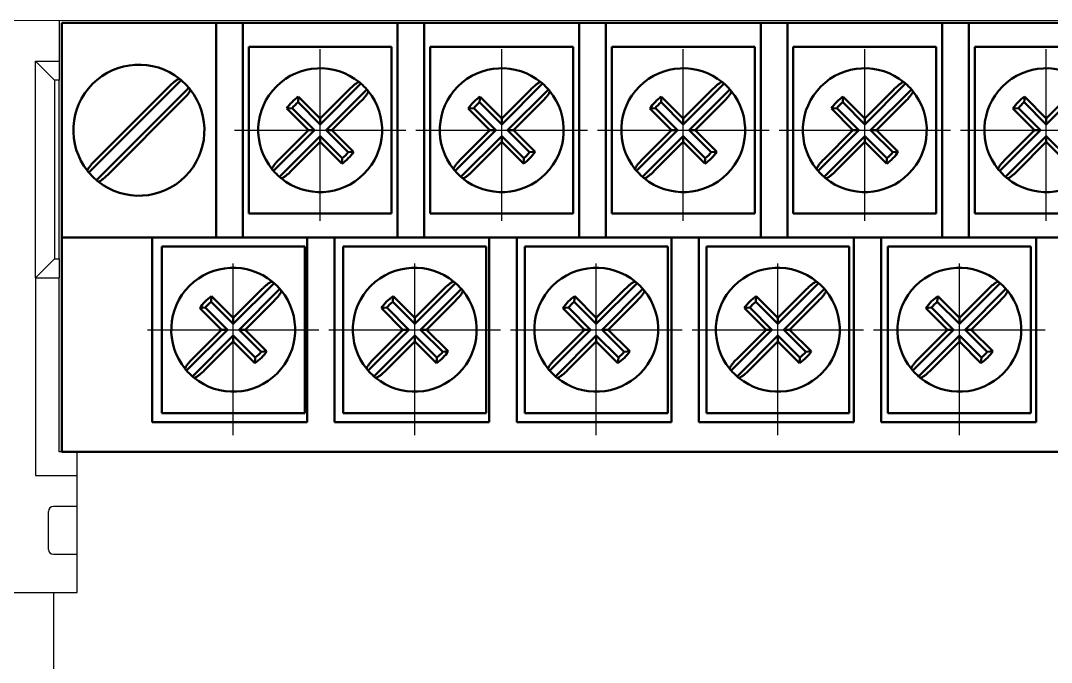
# Model space of a CAD drawing. Header units: millimetres. Extents: x 3520 to 8864, y 403 to 1747.
# Drawn here: x 5742.75 to 5786.02, y 1274.06 to 1301 of the extents above; entities that cross this region are included whole.
import ezdxf

# ---------------------------------------------------------------- set-up
doc = ezdxf.new("R2010")
doc.units = ezdxf.units.MM
doc.linetypes.add('CENTER', pattern=[10.16, 6.35, -1.27, 1.27, -1.27])
doc.layers.add('main', color=5, linetype='Continuous', lineweight=50)
doc.layers.add('ОСЕВЫЕ', color=1, linetype='CENTER', lineweight=25)

msp = doc.modelspace()

# ---------------------------------------------------------------- linework, layer by layer
at = {"color": 0, "linetype": 'Continuous', "lineweight": 15}
for p, q in [((5744.374, 1301), (5741.124, 1301)), ((5800.874, 1301), (5744.374, 1301))]:
    msp.add_line(p, q, dxfattribs=at)
at = {"layer": 'main', "color": 0, "lineweight": 25}
for p, q in [((5744.374, 1301), (5744.374, 1299.3)), ((5743.374, 1290.2), (5743.374, 1299.3)), ((5744.174, 1298.5), (5743.374, 1299.3)), ((5743.374, 1299.3), (5744.374, 1299.3)), ((5744.374, 1299.3), (5744.374, 1298.5)), ((5744.174, 1298.5), (5744.174, 1291)), ((5744.374, 1298.5), (5744.174, 1298.5)), ((5744.374, 1291), (5744.374, 1298.5)), ((5744.174, 1291), (5743.374, 1290.2)), ((5744.174, 1291), (5744.374, 1291)), ((5744.374, 1291), (5744.374, 1290.2)), ((5743.374, 1290.2), (5744.374, 1290.2)), ((5743.374, 1290.2), (5743.374, 1281.9)), ((5744.374, 1282.9), (5744.374, 1290.2)), ((5745.124, 1282.9), (5744.374, 1282.9)), ((5745.124, 1277), (5745.124, 1282.9)), ((5743.374, 1281.9), (5745.124, 1281.9)), ((5743.924, 1278.8), (5743.924, 1280.4)), ((5745.124, 1280.6), (5744.124, 1280.6)), ((5744.124, 1278.6), (5745.124, 1278.6)), ((5741.124, 1277), (5744.124, 1277)), ((5744.124, 1277), (5744.124, 1231)), ((5744.124, 1277), (5745.124, 1277))]:
    msp.add_line(p, q, dxfattribs=at)
at = {"layer": 'main', "color": 0}
for p, q in [((5750.954, 1300.9), (5744.474, 1300.9)), ((5744.474, 1291.9), (5744.474, 1300.9)), ((5750.954, 1300.9), (5752.074, 1300.9)), ((5750.954, 1299.9), (5750.954, 1300.9)), ((5752.074, 1300.9), (5752.074, 1299.9)), ((5758.574, 1300.9), (5752.074, 1300.9)), ((5758.574, 1300.9), (5759.694, 1300.9)), ((5758.574, 1299.9), (5758.574, 1300.9)), ((5759.694, 1300.9), (5759.694, 1299.9)), ((5766.194, 1300.9), (5759.694, 1300.9)), ((5766.194, 1300.9), (5767.314, 1300.9)), ((5766.194, 1299.9), (5766.194, 1300.9)), ((5767.314, 1300.9), (5767.314, 1299.9)), ((5773.814, 1300.9), (5767.314, 1300.9)), ((5773.814, 1300.9), (5774.934, 1300.9)), ((5773.814, 1299.9), (5773.814, 1300.9)), ((5774.934, 1300.9), (5774.934, 1299.9)), ((5781.434, 1300.9), (5774.934, 1300.9)), ((5781.434, 1300.9), (5782.554, 1300.9)), ((5781.434, 1299.9), (5781.434, 1300.9)), ((5782.554, 1300.9), (5782.554, 1299.9)), ((5789.054, 1300.9), (5782.554, 1300.9)), ((5750.954, 1291.9), (5750.954, 1299.9)), ((5752.074, 1299.9), (5752.074, 1291.9)), ((5752.324, 1299.9), (5752.324, 1292.9)), ((5758.324, 1299.9), (5752.324, 1299.9)), ((5758.324, 1292.9), (5758.324, 1299.9)), ((5758.574, 1291.9), (5758.574, 1299.9)), ((5759.694, 1299.9), (5759.694, 1291.9)), ((5765.944, 1299.9), (5759.944, 1299.9)), ((5759.944, 1299.9), (5759.944, 1292.9)), ((5765.944, 1292.9), (5765.944, 1299.9)), ((5766.194, 1291.9), (5766.194, 1299.9)), ((5767.314, 1299.9), (5767.314, 1291.9)), ((5773.564, 1299.9), (5767.564, 1299.9)), ((5767.564, 1299.9), (5767.564, 1292.9)), ((5773.564, 1292.9), (5773.564, 1299.9)), ((5773.814, 1291.9), (5773.814, 1299.9)), ((5774.934, 1299.9), (5774.934, 1291.9)), ((5775.184, 1299.9), (5775.184, 1292.9)), ((5781.184, 1299.9), (5775.184, 1299.9)), ((5781.184, 1292.9), (5781.184, 1299.9)), ((5781.434, 1291.9), (5781.434, 1299.9)), ((5782.554, 1299.9), (5782.554, 1291.9)), ((5788.804, 1299.9), (5782.804, 1299.9)), ((5782.804, 1299.9), (5782.804, 1292.9)), ((5749.494, 1298.496), (5745.618, 1294.62)), ((5748.997, 1298.248), (5745.866, 1295.117)), ((5745.935, 1294.304), (5749.811, 1298.18)), ((5757.036, 1298.357), (5755.324, 1296.646)), ((5756.541, 1298.112), (5755.324, 1296.895)), ((5755.57, 1296.4), (5757.282, 1298.112)), ((5764.656, 1298.357), (5762.944, 1296.646)), ((5764.161, 1298.112), (5762.944, 1296.895)), ((5763.19, 1296.4), (5764.902, 1298.112)), ((5772.276, 1298.357), (5770.564, 1296.646)), ((5771.781, 1298.112), (5770.564, 1296.895)), ((5770.81, 1296.4), (5772.522, 1298.112)), ((5779.896, 1298.357), (5778.184, 1296.646)), ((5779.401, 1298.112), (5778.184, 1296.895)), ((5778.43, 1296.4), (5780.142, 1298.112)), ((5787.516, 1298.357), (5785.804, 1296.646)), ((5787.021, 1298.112), (5785.804, 1296.895)), ((5746.432, 1294.552), (5749.563, 1297.683)), ((5754.398, 1297.572), (5754.417, 1297.802)), ((5755.324, 1296.895), (5754.417, 1297.802)), ((5755.819, 1296.4), (5757.036, 1297.617)), ((5762.018, 1297.572), (5762.037, 1297.802)), ((5762.944, 1296.895), (5762.037, 1297.802)), ((5763.439, 1296.4), (5764.656, 1297.617)), ((5769.638, 1297.572), (5769.657, 1297.802)), ((5770.564, 1296.895), (5769.657, 1297.802)), ((5771.059, 1296.4), (5772.276, 1297.617)), ((5777.258, 1297.572), (5777.277, 1297.802)), ((5778.184, 1296.895), (5777.277, 1297.802)), ((5778.679, 1296.4), (5779.896, 1297.617)), ((5784.878, 1297.572), (5784.897, 1297.802)), ((5785.804, 1296.895), (5784.897, 1297.802)), ((5754.153, 1297.326), (5753.922, 1297.307)), ((5753.922, 1297.307), (5754.829, 1296.4)), ((5754.153, 1297.326), (5755.079, 1296.4)), ((5755.324, 1296.646), (5754.398, 1297.572)), ((5761.773, 1297.326), (5761.542, 1297.307)), ((5761.542, 1297.307), (5762.449, 1296.4)), ((5761.773, 1297.326), (5762.699, 1296.4)), ((5762.944, 1296.646), (5762.018, 1297.572)), ((5769.393, 1297.326), (5769.162, 1297.307)), ((5769.162, 1297.307), (5770.069, 1296.4)), ((5769.393, 1297.326), (5770.319, 1296.4)), ((5770.564, 1296.646), (5769.638, 1297.572)), ((5777.013, 1297.326), (5776.782, 1297.307)), ((5776.782, 1297.307), (5777.689, 1296.4)), ((5777.013, 1297.326), (5777.939, 1296.4)), ((5778.184, 1296.646), (5777.258, 1297.572)), ((5784.633, 1297.326), (5784.402, 1297.307)), ((5784.402, 1297.307), (5785.309, 1296.4)), ((5784.633, 1297.326), (5785.559, 1296.4)), ((5785.804, 1296.646), (5784.878, 1297.572)), ((5755.324, 1296.646), (5755.324, 1296.895)), ((5762.944, 1296.646), (5762.944, 1296.895)), ((5770.564, 1296.646), (5770.564, 1296.895)), ((5778.184, 1296.646), (5778.184, 1296.895)), ((5785.804, 1296.646), (5785.804, 1296.895)), ((5755.079, 1296.4), (5753.367, 1294.688)), ((5754.829, 1296.4), (5753.613, 1295.183)), ((5755.079, 1296.4), (5754.829, 1296.4)), ((5755.57, 1296.4), (5755.819, 1296.4)), ((5756.496, 1295.474), (5755.57, 1296.4)), ((5756.727, 1295.493), (5755.819, 1296.4)), ((5762.699, 1296.4), (5760.987, 1294.688)), ((5762.449, 1296.4), (5761.233, 1295.183)), ((5762.699, 1296.4), (5762.449, 1296.4)), ((5763.19, 1296.4), (5763.439, 1296.4)), ((5764.116, 1295.474), (5763.19, 1296.4)), ((5764.347, 1295.493), (5763.439, 1296.4)), ((5770.319, 1296.4), (5768.607, 1294.688)), ((5770.069, 1296.4), (5768.853, 1295.183)), ((5770.319, 1296.4), (5770.069, 1296.4)), ((5770.81, 1296.4), (5771.059, 1296.4)), ((5771.736, 1295.474), (5770.81, 1296.4)), ((5771.967, 1295.493), (5771.059, 1296.4)), ((5777.939, 1296.4), (5776.227, 1294.688)), ((5777.689, 1296.4), (5776.473, 1295.183)), ((5777.939, 1296.4), (5777.689, 1296.4)), ((5778.43, 1296.4), (5778.679, 1296.4)), ((5779.356, 1295.474), (5778.43, 1296.4)), ((5779.587, 1295.493), (5778.679, 1296.4)), ((5785.559, 1296.4), (5783.847, 1294.688)), ((5785.309, 1296.4), (5784.093, 1295.183)), ((5785.559, 1296.4), (5785.309, 1296.4)), ((5753.613, 1294.443), (5755.324, 1296.154)), ((5754.108, 1294.688), (5755.324, 1295.905)), ((5755.324, 1296.154), (5755.324, 1295.905)), ((5755.324, 1296.154), (5756.251, 1295.228)), ((5755.324, 1295.905), (5756.232, 1294.998)), ((5761.233, 1294.443), (5762.944, 1296.154)), ((5761.728, 1294.688), (5762.944, 1295.905)), ((5762.944, 1296.154), (5762.944, 1295.905)), ((5762.944, 1296.154), (5763.871, 1295.228)), ((5762.944, 1295.905), (5763.852, 1294.998)), ((5768.853, 1294.443), (5770.564, 1296.154)), ((5769.348, 1294.688), (5770.564, 1295.905)), ((5770.564, 1296.154), (5770.564, 1295.905)), ((5770.564, 1296.154), (5771.491, 1295.228)), ((5770.564, 1295.905), (5771.472, 1294.998)), ((5776.473, 1294.443), (5778.184, 1296.154)), ((5776.968, 1294.688), (5778.184, 1295.905)), ((5778.184, 1296.154), (5778.184, 1295.905)), ((5778.184, 1296.154), (5779.111, 1295.228)), ((5778.184, 1295.905), (5779.092, 1294.998)), ((5784.093, 1294.443), (5785.804, 1296.154)), ((5784.588, 1294.688), (5785.804, 1295.905)), ((5785.804, 1296.154), (5785.804, 1295.905)), ((5785.804, 1296.154), (5786.731, 1295.228)), ((5785.804, 1295.905), (5786.712, 1294.998)), ((5756.496, 1295.474), (5756.727, 1295.493)), ((5764.116, 1295.474), (5764.347, 1295.493)), ((5771.736, 1295.474), (5771.967, 1295.493)), ((5779.356, 1295.474), (5779.587, 1295.493)), ((5756.251, 1295.228), (5756.232, 1294.998)), ((5763.871, 1295.228), (5763.852, 1294.998)), ((5771.491, 1295.228), (5771.472, 1294.998)), ((5779.111, 1295.228), (5779.092, 1294.998)), ((5752.324, 1292.9), (5758.324, 1292.9)), ((5759.944, 1292.9), (5765.944, 1292.9)), ((5767.564, 1292.9), (5773.564, 1292.9)), ((5775.184, 1292.9), (5781.184, 1292.9)), ((5782.804, 1292.9), (5788.804, 1292.9)), ((5744.474, 1290.9), (5744.474, 1291.9)), ((5744.474, 1291.9), (5748.274, 1291.9)), ((5748.274, 1291.9), (5748.274, 1290.9)), ((5754.774, 1291.9), (5748.274, 1291.9)), ((5754.774, 1291.9), (5755.924, 1291.9)), ((5754.774, 1290.9), (5754.774, 1291.9)), ((5755.924, 1291.9), (5755.924, 1290.9)), ((5762.424, 1291.9), (5755.924, 1291.9)), ((5762.424, 1290.9), (5762.424, 1291.9)), ((5762.424, 1291.9), (5763.574, 1291.9)), ((5763.574, 1291.9), (5763.574, 1290.9)), ((5770.074, 1291.9), (5763.574, 1291.9)), ((5770.074, 1290.9), (5770.074, 1291.9)), ((5770.074, 1291.9), (5771.224, 1291.9)), ((5771.224, 1291.9), (5771.224, 1290.9)), ((5777.724, 1291.9), (5771.224, 1291.9)), ((5777.724, 1291.9), (5778.874, 1291.9)), ((5777.724, 1290.9), (5777.724, 1291.9)), ((5778.874, 1291.9), (5778.874, 1290.9)), ((5785.374, 1291.9), (5778.874, 1291.9)), ((5785.374, 1291.9), (5786.524, 1291.9)), ((5785.374, 1290.9), (5785.374, 1291.9)), ((5748.674, 1291.525), (5748.674, 1284.525)), ((5754.674, 1291.525), (5748.674, 1291.525)), ((5754.674, 1284.525), (5754.674, 1291.525)), ((5756.294, 1291.525), (5756.294, 1284.525)), ((5762.294, 1291.525), (5756.294, 1291.525)), ((5762.294, 1284.525), (5762.294, 1291.525)), ((5763.914, 1291.525), (5763.914, 1284.525)), ((5769.914, 1291.525), (5763.914, 1291.525)), ((5769.914, 1284.525), (5769.914, 1291.525)), ((5771.534, 1291.525), (5771.534, 1284.525)), ((5777.534, 1291.525), (5771.534, 1291.525)), ((5777.534, 1284.525), (5777.534, 1291.525)), ((5785.154, 1291.525), (5779.154, 1291.525)), ((5779.154, 1291.525), (5779.154, 1284.525)), ((5785.154, 1284.525), (5785.154, 1291.525)), ((5744.474, 1282.9), (5744.474, 1290.9)), ((5748.274, 1290.9), (5748.274, 1284.15)), ((5754.774, 1284.15), (5754.774, 1290.9)), ((5755.924, 1290.9), (5755.924, 1284.15)), ((5762.424, 1284.15), (5762.424, 1290.9)), ((5763.574, 1290.9), (5763.574, 1284.15)), ((5770.074, 1284.15), (5770.074, 1290.9)), ((5771.224, 1290.9), (5771.224, 1284.15)), ((5777.724, 1284.15), (5777.724, 1290.9)), ((5778.874, 1290.9), (5778.874, 1284.15)), ((5785.374, 1284.15), (5785.374, 1290.9)), ((5753.386, 1289.982), (5751.674, 1288.271)), ((5761.006, 1289.982), (5759.294, 1288.271)), ((5768.626, 1289.982), (5766.914, 1288.271)), ((5776.246, 1289.982), (5774.534, 1288.271)), ((5783.866, 1289.982), (5782.154, 1288.271)), ((5750.748, 1289.197), (5750.767, 1289.427)), ((5751.674, 1288.52), (5750.767, 1289.427)), ((5752.891, 1289.737), (5751.674, 1288.52)), ((5751.92, 1288.025), (5753.632, 1289.737)), ((5758.368, 1289.197), (5758.387, 1289.427)), ((5759.294, 1288.52), (5758.387, 1289.427)), ((5760.511, 1289.737), (5759.294, 1288.52)), ((5759.54, 1288.025), (5761.252, 1289.737)), ((5765.988, 1289.197), (5766.007, 1289.427)), ((5766.914, 1288.52), (5766.007, 1289.427)), ((5768.131, 1289.737), (5766.914, 1288.52)), ((5767.16, 1288.025), (5768.872, 1289.737)), ((5773.608, 1289.197), (5773.627, 1289.427)), ((5774.534, 1288.52), (5773.627, 1289.427)), ((5775.751, 1289.737), (5774.534, 1288.52)), ((5774.78, 1288.025), (5776.492, 1289.737)), ((5781.228, 1289.197), (5781.247, 1289.427)), ((5782.154, 1288.52), (5781.247, 1289.427)), ((5783.371, 1289.737), (5782.154, 1288.52)), ((5782.4, 1288.025), (5784.112, 1289.737)), ((5750.503, 1288.951), (5750.272, 1288.932)), ((5750.503, 1288.951), (5751.429, 1288.025)), ((5751.674, 1288.271), (5750.748, 1289.197)), ((5752.169, 1288.025), (5753.386, 1289.242)), ((5758.123, 1288.951), (5757.892, 1288.932)), ((5758.123, 1288.951), (5759.049, 1288.025)), ((5759.294, 1288.271), (5758.368, 1289.197)), ((5759.789, 1288.025), (5761.006, 1289.242)), ((5765.743, 1288.951), (5765.512, 1288.932)), ((5765.743, 1288.951), (5766.669, 1288.025)), ((5766.914, 1288.271), (5765.988, 1289.197)), ((5767.409, 1288.025), (5768.626, 1289.242)), ((5773.363, 1288.951), (5773.132, 1288.932)), ((5773.363, 1288.951), (5774.289, 1288.025)), ((5774.534, 1288.271), (5773.608, 1289.197)), ((5775.029, 1288.025), (5776.246, 1289.242)), ((5780.983, 1288.951), (5780.752, 1288.932)), ((5780.983, 1288.951), (5781.909, 1288.025)), ((5782.154, 1288.271), (5781.228, 1289.197)), ((5782.649, 1288.025), (5783.866, 1289.242)), ((5750.272, 1288.932), (5751.179, 1288.025)), ((5751.674, 1288.271), (5751.674, 1288.52)), ((5757.892, 1288.932), (5758.799, 1288.025)), ((5759.294, 1288.271), (5759.294, 1288.52)), ((5765.512, 1288.932), (5766.419, 1288.025)), ((5766.914, 1288.271), (5766.914, 1288.52)), ((5773.132, 1288.932), (5774.039, 1288.025)), ((5774.534, 1288.271), (5774.534, 1288.52)), ((5780.752, 1288.932), (5781.659, 1288.025)), ((5782.154, 1288.271), (5782.154, 1288.52)), ((5751.429, 1288.025), (5749.717, 1286.313)), ((5751.179, 1288.025), (5749.963, 1286.808)), ((5749.963, 1286.068), (5751.674, 1287.779)), ((5751.429, 1288.025), (5751.179, 1288.025)), ((5751.674, 1287.779), (5751.674, 1287.53)), ((5751.674, 1287.779), (5752.601, 1286.853)), ((5751.92, 1288.025), (5752.169, 1288.025)), ((5752.846, 1287.099), (5751.92, 1288.025)), ((5753.077, 1287.118), (5752.169, 1288.025)), ((5759.049, 1288.025), (5757.337, 1286.313)), ((5758.799, 1288.025), (5757.583, 1286.808)), ((5757.583, 1286.068), (5759.294, 1287.779)), ((5759.049, 1288.025), (5758.799, 1288.025)), ((5759.294, 1287.779), (5759.294, 1287.53)), ((5759.294, 1287.779), (5760.221, 1286.853)), ((5759.54, 1288.025), (5759.789, 1288.025)), ((5760.466, 1287.099), (5759.54, 1288.025)), ((5760.697, 1287.118), (5759.789, 1288.025)), ((5766.669, 1288.025), (5764.957, 1286.313)), ((5766.419, 1288.025), (5765.203, 1286.808)), ((5765.203, 1286.068), (5766.914, 1287.779)), ((5766.669, 1288.025), (5766.419, 1288.025)), ((5766.914, 1287.779), (5766.914, 1287.53)), ((5766.914, 1287.779), (5767.841, 1286.853)), ((5767.16, 1288.025), (5767.409, 1288.025)), ((5768.086, 1287.099), (5767.16, 1288.025)), ((5768.317, 1287.118), (5767.409, 1288.025)), ((5774.289, 1288.025), (5772.577, 1286.313)), ((5774.039, 1288.025), (5772.823, 1286.808)), ((5772.823, 1286.068), (5774.534, 1287.779)), ((5774.289, 1288.025), (5774.039, 1288.025)), ((5774.534, 1287.779), (5774.534, 1287.53)), ((5774.534, 1287.779), (5775.461, 1286.853)), ((5774.78, 1288.025), (5775.029, 1288.025)), ((5775.706, 1287.099), (5774.78, 1288.025)), ((5775.937, 1287.118), (5775.029, 1288.025)), ((5781.909, 1288.025), (5780.197, 1286.313)), ((5781.659, 1288.025), (5780.443, 1286.808)), ((5780.443, 1286.068), (5782.154, 1287.779)), ((5781.909, 1288.025), (5781.659, 1288.025)), ((5782.154, 1287.779), (5782.154, 1287.53)), ((5782.154, 1287.779), (5783.081, 1286.853)), ((5782.4, 1288.025), (5782.649, 1288.025)), ((5783.326, 1287.099), (5782.4, 1288.025)), ((5783.557, 1287.118), (5782.649, 1288.025)), ((5750.458, 1286.313), (5751.674, 1287.53)), ((5751.674, 1287.53), (5752.582, 1286.623)), ((5758.078, 1286.313), (5759.294, 1287.53)), ((5759.294, 1287.53), (5760.202, 1286.623)), ((5765.698, 1286.313), (5766.914, 1287.53)), ((5766.914, 1287.53), (5767.822, 1286.623)), ((5773.318, 1286.313), (5774.534, 1287.53)), ((5774.534, 1287.53), (5775.442, 1286.623)), ((5780.938, 1286.313), (5782.154, 1287.53)), ((5782.154, 1287.53), (5783.062, 1286.623)), ((5752.601, 1286.853), (5752.582, 1286.623)), ((5752.846, 1287.099), (5753.077, 1287.118)), ((5760.221, 1286.853), (5760.202, 1286.623)), ((5760.466, 1287.099), (5760.697, 1287.118)), ((5767.841, 1286.853), (5767.822, 1286.623)), ((5768.086, 1287.099), (5768.317, 1287.118)), ((5775.461, 1286.853), (5775.442, 1286.623)), ((5775.706, 1287.099), (5775.937, 1287.118)), ((5783.081, 1286.853), (5783.062, 1286.623)), ((5783.326, 1287.099), (5783.557, 1287.118)), ((5748.674, 1284.525), (5754.674, 1284.525)), ((5756.294, 1284.525), (5762.294, 1284.525)), ((5763.914, 1284.525), (5769.914, 1284.525)), ((5771.534, 1284.525), (5777.534, 1284.525)), ((5779.154, 1284.525), (5785.154, 1284.525)), ((5748.274, 1284.15), (5754.774, 1284.15)), ((5755.924, 1284.15), (5762.424, 1284.15)), ((5763.574, 1284.15), (5770.074, 1284.15)), ((5771.224, 1284.15), (5777.724, 1284.15)), ((5778.874, 1284.15), (5785.374, 1284.15)), ((5800.474, 1282.9), (5744.474, 1282.9))]:
    msp.add_line(p, q, dxfattribs=at)
for centre, radius, start, end in [((5747.714, 1296.4), 2.75, 51.5111, 218.4889), ((5755.324, 1296.4), 2.6, 50.7798, 219.2202), ((5762.944, 1296.4), 2.6, 50.7798, 219.2202), ((5770.564, 1296.4), 2.6, 50.7798, 219.2202), ((5778.184, 1296.4), 2.6, 50.7798, 219.2202), ((5785.804, 1296.4), 2.6, 50.7798, 219.2202), ((5747.714, 1296.4), 2.75, 49.6653, 51.5111), ((5747.714, 1296.4), 2.75, 40.3347, 49.6653), ((5747.714, 1296.4), 2.75, 231.5111, 38.4889), ((5747.714, 1296.4), 2.75, 38.4889, 40.3347), ((5755.324, 1296.4), 2.6, 230.7798, 39.2202), ((5755.324, 1296.4), 2.6, 48.8301, 50.7798), ((5755.324, 1296.4), 2.6, 41.1699, 48.8301), ((5755.324, 1296.4), 2.6, 39.2202, 41.1699), ((5762.944, 1296.4), 2.6, 230.7798, 39.2202), ((5762.944, 1296.4), 2.6, 48.8301, 50.7798), ((5762.944, 1296.4), 2.6, 41.1699, 48.8301), ((5762.944, 1296.4), 2.6, 39.2202, 41.1699), ((5770.564, 1296.4), 2.6, 230.7798, 39.2202), ((5770.564, 1296.4), 2.6, 48.8301, 50.7798), ((5770.564, 1296.4), 2.6, 41.1699, 48.8301), ((5770.564, 1296.4), 2.6, 39.2202, 41.1699), ((5778.184, 1296.4), 2.6, 230.7798, 39.2202), ((5778.184, 1296.4), 2.6, 48.8301, 50.7798), ((5778.184, 1296.4), 2.6, 41.1699, 48.8301), ((5778.184, 1296.4), 2.6, 39.2202, 41.1699), ((5785.804, 1296.4), 2.6, 230.7798, 39.2202), ((5755.324, 1296.4), 1.67, 122.9031, 147.0969), ((5762.944, 1296.4), 1.67, 122.9031, 147.0969), ((5770.564, 1296.4), 1.67, 122.9031, 147.0969), ((5778.184, 1296.4), 1.67, 122.9031, 147.0969), ((5785.804, 1296.4), 1.67, 122.9031, 147.0969), ((5755.324, 1296.4), 1.494, 128.3235, 141.6765), ((5762.944, 1296.4), 1.494, 128.3235, 141.6765), ((5770.564, 1296.4), 1.494, 128.3235, 141.6765), ((5778.184, 1296.4), 1.494, 128.3235, 141.6765), ((5785.804, 1296.4), 1.494, 128.3235, 141.6765), ((5755.324, 1296.4), 1.67, 302.9031, 327.0969), ((5755.324, 1296.4), 1.494, 308.3235, 321.6765), ((5762.944, 1296.4), 1.67, 302.9031, 327.0969), ((5762.944, 1296.4), 1.494, 308.3235, 321.6765), ((5770.564, 1296.4), 1.67, 302.9031, 327.0969), ((5770.564, 1296.4), 1.494, 308.3235, 321.6765), ((5778.184, 1296.4), 1.67, 302.9031, 327.0969), ((5778.184, 1296.4), 1.494, 308.3235, 321.6765), ((5747.714, 1296.4), 2.75, 218.4889, 220.3347), ((5747.714, 1296.4), 2.75, 220.3347, 229.6653), ((5755.324, 1296.4), 2.6, 219.2202, 221.1699), ((5755.324, 1296.4), 2.6, 221.1699, 228.8301), ((5762.944, 1296.4), 2.6, 219.2202, 221.1699), ((5762.944, 1296.4), 2.6, 221.1699, 228.8301), ((5770.564, 1296.4), 2.6, 219.2202, 221.1699), ((5770.564, 1296.4), 2.6, 221.1699, 228.8301), ((5778.184, 1296.4), 2.6, 219.2202, 221.1699), ((5778.184, 1296.4), 2.6, 221.1699, 228.8301), ((5785.804, 1296.4), 2.6, 219.2202, 221.1699), ((5785.804, 1296.4), 2.6, 221.1699, 228.8301), ((5747.714, 1296.4), 2.75, 229.6653, 231.5111), ((5755.324, 1296.4), 2.6, 228.8301, 230.7798), ((5762.944, 1296.4), 2.6, 228.8301, 230.7798), ((5770.564, 1296.4), 2.6, 228.8301, 230.7798), ((5778.184, 1296.4), 2.6, 228.8301, 230.7798), ((5785.804, 1296.4), 2.6, 228.8301, 230.7798), ((5751.674, 1288.025), 2.6, 50.7798, 219.2202), ((5759.294, 1288.025), 2.6, 50.7798, 219.2202), ((5766.914, 1288.025), 2.6, 50.7798, 219.2202), ((5774.534, 1288.025), 2.6, 50.7798, 219.2202), ((5782.154, 1288.025), 2.6, 50.7798, 219.2202), ((5751.674, 1288.025), 2.6, 48.8301, 50.7798), ((5751.674, 1288.025), 2.6, 41.1699, 48.8301), ((5759.294, 1288.025), 2.6, 48.8301, 50.7798), ((5759.294, 1288.025), 2.6, 41.1699, 48.8301), ((5766.914, 1288.025), 2.6, 48.8301, 50.7798), ((5766.914, 1288.025), 2.6, 41.1699, 48.8301), ((5774.534, 1288.025), 2.6, 48.8301, 50.7798), ((5774.534, 1288.025), 2.6, 41.1699, 48.8301), ((5782.154, 1288.025), 2.6, 48.8301, 50.7798), ((5782.154, 1288.025), 2.6, 41.1699, 48.8301), ((5751.674, 1288.025), 2.6, 230.7798, 39.2202), ((5751.674, 1288.025), 1.67, 122.9031, 147.0969), ((5751.674, 1288.025), 2.6, 39.2202, 41.1699), ((5759.294, 1288.025), 2.6, 230.7798, 39.2202), ((5759.294, 1288.025), 1.67, 122.9031, 147.0969), ((5759.294, 1288.025), 2.6, 39.2202, 41.1699), ((5766.914, 1288.025), 2.6, 230.7798, 39.2202), ((5766.914, 1288.025), 1.67, 122.9031, 147.0969), ((5766.914, 1288.025), 2.6, 39.2202, 41.1699), ((5774.534, 1288.025), 2.6, 230.7798, 39.2202), ((5774.534, 1288.025), 1.67, 122.9031, 147.0969), ((5774.534, 1288.025), 2.6, 39.2202, 41.1699), ((5782.154, 1288.025), 2.6, 230.7798, 39.2202), ((5782.154, 1288.025), 1.67, 122.9031, 147.0969), ((5782.154, 1288.025), 2.6, 39.2202, 41.1699), ((5751.674, 1288.025), 1.494, 128.3235, 141.6765), ((5759.294, 1288.025), 1.494, 128.3235, 141.6765), ((5766.914, 1288.025), 1.494, 128.3235, 141.6765), ((5774.534, 1288.025), 1.494, 128.3235, 141.6765), ((5782.154, 1288.025), 1.494, 128.3235, 141.6765), ((5751.674, 1288.025), 1.67, 302.9031, 327.0969), ((5751.674, 1288.025), 1.494, 308.3235, 321.6765), ((5759.294, 1288.025), 1.67, 302.9031, 327.0969), ((5759.294, 1288.025), 1.494, 308.3235, 321.6765), ((5766.914, 1288.025), 1.67, 302.9031, 327.0969), ((5766.914, 1288.025), 1.494, 308.3235, 321.6765), ((5774.534, 1288.025), 1.67, 302.9031, 327.0969), ((5774.534, 1288.025), 1.494, 308.3235, 321.6765), ((5782.154, 1288.025), 1.67, 302.9031, 327.0969), ((5782.154, 1288.025), 1.494, 308.3235, 321.6765), ((5751.674, 1288.025), 2.6, 219.2202, 221.1699), ((5759.294, 1288.025), 2.6, 219.2202, 221.1699), ((5766.914, 1288.025), 2.6, 219.2202, 221.1699), ((5774.534, 1288.025), 2.6, 219.2202, 221.1699), ((5782.154, 1288.025), 2.6, 219.2202, 221.1699), ((5751.674, 1288.025), 2.6, 221.1699, 228.8301), ((5751.674, 1288.025), 2.6, 228.8301, 230.7798), ((5759.294, 1288.025), 2.6, 221.1699, 228.8301), ((5759.294, 1288.025), 2.6, 228.8301, 230.7798), ((5766.914, 1288.025), 2.6, 221.1699, 228.8301), ((5766.914, 1288.025), 2.6, 228.8301, 230.7798), ((5774.534, 1288.025), 2.6, 221.1699, 228.8301), ((5774.534, 1288.025), 2.6, 228.8301, 230.7798), ((5782.154, 1288.025), 2.6, 221.1699, 228.8301), ((5782.154, 1288.025), 2.6, 228.8301, 230.7798)]:
    msp.add_arc(centre, radius, start, end, dxfattribs=at)
at = {"layer": 'main', "color": 0, "lineweight": 25}
for centre, start, end in [((5744.124, 1280.4), 90, 180), ((5744.124, 1278.8), 180, 270)]:
    msp.add_arc(centre, 0.2, start, end, dxfattribs=at)
at = {"layer": 'main', "color": 0}
for points, knots in [([(5749.426, 1298.553), (5749.414, 1298.555), (5749.39, 1298.559), (5749.306, 1298.513), (5749.198, 1298.433), (5749.089, 1298.338), (5749.022, 1298.273), (5748.997, 1298.248)], [0, 0, 0, 0, 0.216128, 0.432423, 0.650692, 0.870009, 1, 1, 1, 1]), ([(5749.563, 1297.683), (5749.572, 1297.692), (5749.621, 1297.741), (5749.706, 1297.834), (5749.799, 1297.95), (5749.859, 1298.045), (5749.875, 1298.094), (5749.869, 1298.108), (5749.867, 1298.111)], [0, 0, 0, 0, 0.0486, 0.260524, 0.477087, 0.696083, 0.915047, 1, 1, 1, 1]), ([(5756.968, 1298.414), (5756.957, 1298.417), (5756.933, 1298.421), (5756.849, 1298.375), (5756.741, 1298.295), (5756.632, 1298.201), (5756.566, 1298.136), (5756.541, 1298.112)], [0, 0, 0, 0, 0.216574, 0.4330774, 0.6511961, 0.8699885, 1, 1, 1, 1]), ([(5757.036, 1297.617), (5757.076, 1297.658), (5757.156, 1297.741), (5757.255, 1297.861), (5757.322, 1297.96), (5757.347, 1298.021), (5757.341, 1298.038), (5757.339, 1298.044)], [0, 0, 0, 0, 0.216019, 0.431945, 0.650024, 0.868797, 1, 1, 1, 1]), ([(5764.588, 1298.414), (5764.577, 1298.417), (5764.553, 1298.421), (5764.469, 1298.375), (5764.361, 1298.295), (5764.252, 1298.201), (5764.186, 1298.136), (5764.161, 1298.112)], [0, 0, 0, 0, 0.216574, 0.433078, 0.651196, 0.869989, 1, 1, 1, 1]), ([(5764.656, 1297.617), (5764.696, 1297.658), (5764.776, 1297.741), (5764.875, 1297.861), (5764.942, 1297.96), (5764.967, 1298.021), (5764.961, 1298.038), (5764.959, 1298.044)], [0, 0, 0, 0, 0.216019, 0.431946, 0.650024, 0.868797, 1, 1, 1, 1]), ([(5772.208, 1298.414), (5772.197, 1298.417), (5772.173, 1298.421), (5772.089, 1298.375), (5771.981, 1298.295), (5771.872, 1298.201), (5771.806, 1298.136), (5771.781, 1298.112)], [0, 0, 0, 0, 0.216574, 0.433079, 0.651196, 0.869988, 1, 1, 1, 1]), ([(5772.276, 1297.617), (5772.316, 1297.658), (5772.396, 1297.741), (5772.495, 1297.861), (5772.562, 1297.96), (5772.587, 1298.021), (5772.581, 1298.038), (5772.579, 1298.044)], [0, 0, 0, 0, 0.216018, 0.431946, 0.650024, 0.868797, 1, 1, 1, 1]), ([(5779.828, 1298.414), (5779.817, 1298.417), (5779.793, 1298.421), (5779.709, 1298.375), (5779.601, 1298.295), (5779.492, 1298.201), (5779.426, 1298.136), (5779.401, 1298.112)], [0, 0, 0, 0, 0.216573, 0.433079, 0.651198, 0.869987, 1, 1, 1, 1]), ([(5779.896, 1297.617), (5779.936, 1297.658), (5780.016, 1297.741), (5780.115, 1297.861), (5780.182, 1297.96), (5780.207, 1298.021), (5780.201, 1298.038), (5780.199, 1298.044)], [0, 0, 0, 0, 0.216021, 0.431945, 0.650024, 0.868797, 1, 1, 1, 1]), ([(5745.866, 1295.117), (5745.857, 1295.108), (5745.808, 1295.059), (5745.723, 1294.966), (5745.63, 1294.85), (5745.57, 1294.755), (5745.554, 1294.706), (5745.56, 1294.692), (5745.562, 1294.688)], [0, 0, 0, 0, 0.0486001, 0.2605235, 0.4770858, 0.6960816, 0.9150456, 1, 1, 1, 1]), ([(5753.613, 1295.183), (5753.573, 1295.142), (5753.492, 1295.059), (5753.394, 1294.939), (5753.327, 1294.84), (5753.302, 1294.779), (5753.308, 1294.762), (5753.31, 1294.756)], [0, 0, 0, 0, 0.216027, 0.431946, 0.650025, 0.868797, 1, 1, 1, 1]), ([(5761.233, 1295.183), (5761.193, 1295.142), (5761.112, 1295.059), (5761.014, 1294.939), (5760.947, 1294.84), (5760.922, 1294.779), (5760.928, 1294.762), (5760.93, 1294.756)], [0, 0, 0, 0, 0.216027, 0.431947, 0.650025, 0.868797, 1, 1, 1, 1]), ([(5768.853, 1295.183), (5768.813, 1295.142), (5768.732, 1295.059), (5768.634, 1294.939), (5768.567, 1294.84), (5768.542, 1294.779), (5768.548, 1294.762), (5768.55, 1294.756)], [0, 0, 0, 0, 0.216026, 0.431945, 0.650025, 0.868797, 1, 1, 1, 1]), ([(5776.473, 1295.183), (5776.433, 1295.142), (5776.352, 1295.059), (5776.254, 1294.939), (5776.187, 1294.84), (5776.162, 1294.779), (5776.168, 1294.762), (5776.17, 1294.756)], [0, 0, 0, 0, 0.2160272, 0.4319475, 0.6500253, 0.8687975, 1, 1, 1, 1]), ([(5784.093, 1295.183), (5784.053, 1295.142), (5783.972, 1295.059), (5783.874, 1294.939), (5783.807, 1294.84), (5783.782, 1294.779), (5783.788, 1294.762), (5783.79, 1294.756)], [0, 0, 0, 0, 0.216027, 0.431945, 0.650025, 0.868797, 1, 1, 1, 1]), ([(5753.68, 1294.386), (5753.692, 1294.383), (5753.716, 1294.379), (5753.8, 1294.425), (5753.908, 1294.505), (5754.017, 1294.599), (5754.083, 1294.664), (5754.108, 1294.688)], [0, 0, 0, 0, 0.216573, 0.433075, 0.651192, 0.869983, 1, 1, 1, 1]), ([(5761.3, 1294.386), (5761.312, 1294.383), (5761.336, 1294.379), (5761.42, 1294.425), (5761.528, 1294.505), (5761.637, 1294.599), (5761.703, 1294.664), (5761.728, 1294.688)], [0, 0, 0, 0, 0.2165734, 0.4330756, 0.6511932, 0.8699827, 1, 1, 1, 1]), ([(5768.92, 1294.386), (5768.932, 1294.383), (5768.956, 1294.379), (5769.04, 1294.425), (5769.148, 1294.505), (5769.257, 1294.599), (5769.323, 1294.664), (5769.348, 1294.688)], [0, 0, 0, 0, 0.2165726, 0.4330746, 0.6511919, 0.8699828, 1, 1, 1, 1]), ([(5776.54, 1294.386), (5776.552, 1294.383), (5776.576, 1294.379), (5776.66, 1294.425), (5776.768, 1294.505), (5776.877, 1294.599), (5776.943, 1294.664), (5776.968, 1294.688)], [0, 0, 0, 0, 0.216572, 0.433074, 0.651191, 0.869981, 1, 1, 1, 1]), ([(5784.16, 1294.386), (5784.172, 1294.383), (5784.196, 1294.379), (5784.28, 1294.425), (5784.388, 1294.505), (5784.497, 1294.599), (5784.563, 1294.664), (5784.588, 1294.688)], [0, 0, 0, 0, 0.216572, 0.433074, 0.651191, 0.869981, 1, 1, 1, 1]), ([(5746.003, 1294.247), (5746.015, 1294.245), (5746.039, 1294.241), (5746.123, 1294.287), (5746.231, 1294.367), (5746.34, 1294.462), (5746.407, 1294.527), (5746.432, 1294.552)], [0, 0, 0, 0, 0.2161272, 0.4324238, 0.6506939, 0.8700094, 1, 1, 1, 1]), ([(5753.318, 1290.039), (5753.307, 1290.042), (5753.283, 1290.046), (5753.199, 1290), (5753.091, 1289.92), (5752.982, 1289.826), (5752.916, 1289.761), (5752.891, 1289.737)], [0, 0, 0, 0, 0.2165729, 0.4330749, 0.6511922, 0.8699827, 1, 1, 1, 1]), ([(5760.938, 1290.039), (5760.927, 1290.042), (5760.903, 1290.046), (5760.819, 1290), (5760.711, 1289.92), (5760.602, 1289.826), (5760.536, 1289.761), (5760.511, 1289.737)], [0, 0, 0, 0, 0.216573, 0.433076, 0.651194, 0.869983, 1, 1, 1, 1]), ([(5768.558, 1290.039), (5768.547, 1290.042), (5768.523, 1290.046), (5768.439, 1290), (5768.331, 1289.92), (5768.222, 1289.826), (5768.156, 1289.761), (5768.131, 1289.737)], [0, 0, 0, 0, 0.216573, 0.433075, 0.651192, 0.869983, 1, 1, 1, 1]), ([(5776.178, 1290.039), (5776.167, 1290.042), (5776.143, 1290.046), (5776.059, 1290), (5775.951, 1289.92), (5775.842, 1289.826), (5775.776, 1289.761), (5775.751, 1289.737)], [0, 0, 0, 0, 0.216573, 0.433076, 0.651193, 0.869984, 1, 1, 1, 1]), ([(5783.798, 1290.039), (5783.787, 1290.042), (5783.763, 1290.046), (5783.679, 1290), (5783.571, 1289.92), (5783.462, 1289.826), (5783.396, 1289.761), (5783.371, 1289.737)], [0, 0, 0, 0, 0.216573, 0.433076, 0.651193, 0.869984, 1, 1, 1, 1]), ([(5753.386, 1289.242), (5753.426, 1289.283), (5753.506, 1289.366), (5753.605, 1289.486), (5753.672, 1289.585), (5753.697, 1289.646), (5753.691, 1289.663), (5753.689, 1289.669)], [0, 0, 0, 0, 0.2160208, 0.4319408, 0.6500254, 0.8688, 1, 1, 1, 1]), ([(5761.006, 1289.242), (5761.046, 1289.283), (5761.126, 1289.366), (5761.225, 1289.486), (5761.292, 1289.585), (5761.317, 1289.646), (5761.311, 1289.663), (5761.309, 1289.669)], [0, 0, 0, 0, 0.216021, 0.431941, 0.650025, 0.8688, 1, 1, 1, 1]), ([(5768.626, 1289.242), (5768.666, 1289.283), (5768.746, 1289.366), (5768.845, 1289.486), (5768.912, 1289.585), (5768.937, 1289.646), (5768.931, 1289.663), (5768.929, 1289.669)], [0, 0, 0, 0, 0.216021, 0.431941, 0.650026, 0.8688, 1, 1, 1, 1]), ([(5776.246, 1289.242), (5776.286, 1289.283), (5776.366, 1289.366), (5776.465, 1289.486), (5776.532, 1289.585), (5776.557, 1289.646), (5776.551, 1289.663), (5776.549, 1289.669)], [0, 0, 0, 0, 0.216021, 0.431942, 0.650026, 0.8688, 1, 1, 1, 1]), ([(5783.866, 1289.242), (5783.906, 1289.283), (5783.986, 1289.366), (5784.085, 1289.486), (5784.152, 1289.585), (5784.177, 1289.646), (5784.171, 1289.663), (5784.169, 1289.669)], [0, 0, 0, 0, 0.216019, 0.431941, 0.650025, 0.8688, 1, 1, 1, 1]), ([(5749.963, 1286.808), (5749.923, 1286.767), (5749.842, 1286.684), (5749.744, 1286.564), (5749.677, 1286.465), (5749.652, 1286.404), (5749.658, 1286.387), (5749.66, 1286.381)], [0, 0, 0, 0, 0.21602, 0.431947, 0.650026, 0.8688, 1, 1, 1, 1]), ([(5757.583, 1286.808), (5757.543, 1286.767), (5757.462, 1286.684), (5757.364, 1286.564), (5757.297, 1286.465), (5757.272, 1286.404), (5757.278, 1286.387), (5757.28, 1286.381)], [0, 0, 0, 0, 0.2160197, 0.4319471, 0.6500256, 0.8688001, 1, 1, 1, 1]), ([(5765.203, 1286.808), (5765.163, 1286.767), (5765.082, 1286.684), (5764.984, 1286.564), (5764.917, 1286.465), (5764.892, 1286.404), (5764.898, 1286.387), (5764.9, 1286.381)], [0, 0, 0, 0, 0.21602, 0.431946, 0.650026, 0.8688, 1, 1, 1, 1]), ([(5772.823, 1286.808), (5772.783, 1286.767), (5772.702, 1286.684), (5772.604, 1286.564), (5772.537, 1286.465), (5772.512, 1286.404), (5772.518, 1286.387), (5772.52, 1286.381)], [0, 0, 0, 0, 0.216019, 0.431946, 0.650025, 0.8688, 1, 1, 1, 1]), ([(5780.443, 1286.808), (5780.403, 1286.767), (5780.322, 1286.684), (5780.224, 1286.564), (5780.157, 1286.465), (5780.132, 1286.404), (5780.138, 1286.387), (5780.14, 1286.381)], [0, 0, 0, 0, 0.216021, 0.431948, 0.650026, 0.8688, 1, 1, 1, 1]), ([(5750.03, 1286.011), (5750.042, 1286.008), (5750.066, 1286.004), (5750.15, 1286.05), (5750.258, 1286.13), (5750.367, 1286.224), (5750.433, 1286.289), (5750.458, 1286.313)], [0, 0, 0, 0, 0.2165729, 0.4330749, 0.6511922, 0.8699827, 1, 1, 1, 1]), ([(5757.65, 1286.011), (5757.662, 1286.008), (5757.686, 1286.004), (5757.77, 1286.05), (5757.878, 1286.13), (5757.987, 1286.224), (5758.053, 1286.289), (5758.078, 1286.313)], [0, 0, 0, 0, 0.216573, 0.433075, 0.651192, 0.869983, 1, 1, 1, 1]), ([(5765.27, 1286.011), (5765.282, 1286.008), (5765.306, 1286.004), (5765.39, 1286.05), (5765.498, 1286.13), (5765.607, 1286.224), (5765.673, 1286.289), (5765.698, 1286.313)], [0, 0, 0, 0, 0.216573, 0.433075, 0.651192, 0.869983, 1, 1, 1, 1]), ([(5772.89, 1286.011), (5772.902, 1286.008), (5772.926, 1286.004), (5773.01, 1286.05), (5773.118, 1286.13), (5773.227, 1286.224), (5773.293, 1286.289), (5773.318, 1286.313)], [0, 0, 0, 0, 0.216573, 0.433076, 0.651193, 0.869984, 1, 1, 1, 1]), ([(5780.51, 1286.011), (5780.522, 1286.008), (5780.546, 1286.004), (5780.63, 1286.05), (5780.738, 1286.13), (5780.847, 1286.224), (5780.913, 1286.289), (5780.938, 1286.313)], [0, 0, 0, 0, 0.216573, 0.433076, 0.651193, 0.869984, 1, 1, 1, 1])]:
    msp.add_open_spline(points, degree=3, knots=knots, dxfattribs=at)
at = {"layer": 'ОСЕВЫЕ', "color": 0, "ltscale": 5}
for p, q in [((5755.324, 1292.6), (5755.324, 1299.8)), ((5762.944, 1292.6), (5762.944, 1299.8)), ((5770.564, 1292.6), (5770.564, 1299.8)), ((5778.184, 1292.6), (5778.184, 1299.8)), ((5785.804, 1292.6), (5785.804, 1299.8)), ((5751.724, 1296.4), (5758.924, 1296.4)), ((5759.344, 1296.4), (5766.544, 1296.4)), ((5766.964, 1296.4), (5774.164, 1296.4)), ((5774.584, 1296.4), (5781.784, 1296.4)), ((5782.204, 1296.4), (5789.404, 1296.4)), ((5751.674, 1283.6), (5751.674, 1290.8)), ((5759.294, 1283.6), (5759.294, 1290.8)), ((5766.914, 1283.6), (5766.914, 1290.8)), ((5774.534, 1283.6), (5774.534, 1290.8)), ((5782.154, 1283.6), (5782.154, 1290.8)), ((5748.074, 1288.025), (5755.274, 1288.025)), ((5755.694, 1288.025), (5762.894, 1288.025)), ((5763.314, 1288.025), (5770.514, 1288.025)), ((5770.934, 1288.025), (5778.134, 1288.025)), ((5778.554, 1288.025), (5785.754, 1288.025))]:
    msp.add_line(p, q, dxfattribs=at)

doc.saveas('drawing.dxf')
